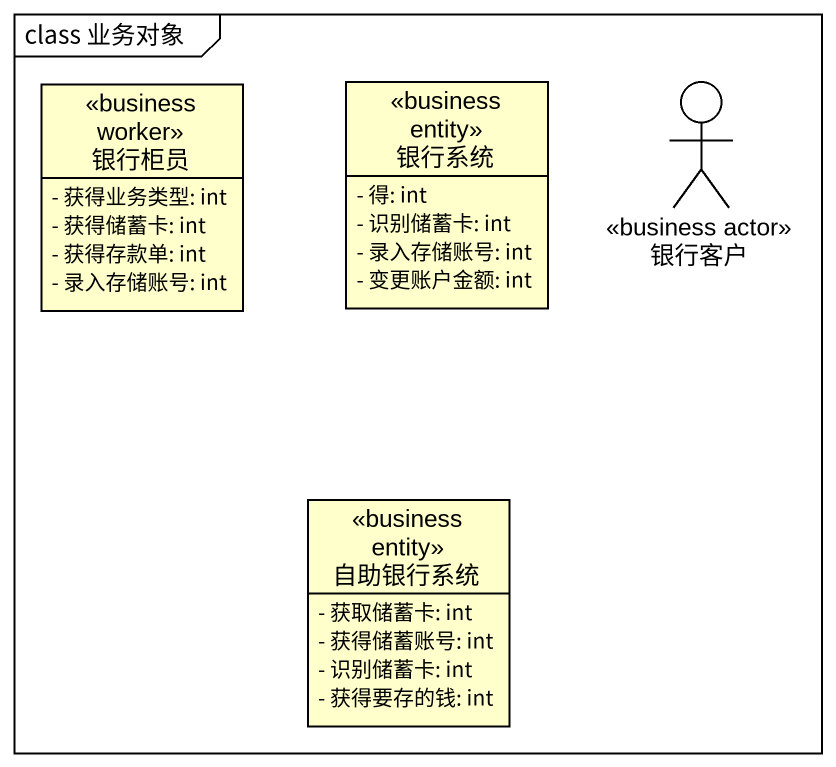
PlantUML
@startuml
mainframe class 业务对象
allowmixing
hide circle
hide empty members
skinparam classAttributeIconSize 0
class 银行柜员 <<business worker>> {
  - 获得业务类型: int
  - 获得储蓄卡: int
  - 获得存款单: int
  - 录入存储账号: int
}
class 银行系统 <<business entity>> {
  - 得: int
  - 识别储蓄卡: int
  - 录入存储账号: int
  - 变更账户金额: int
}
actor 银行客户 <<business actor>>
class 自助银行系统 <<business entity>> {
  - 获取储蓄卡: int
  - 获得储蓄账号: int
  - 识别储蓄卡: int
  - 获得要存的钱: int
}
@enduml
